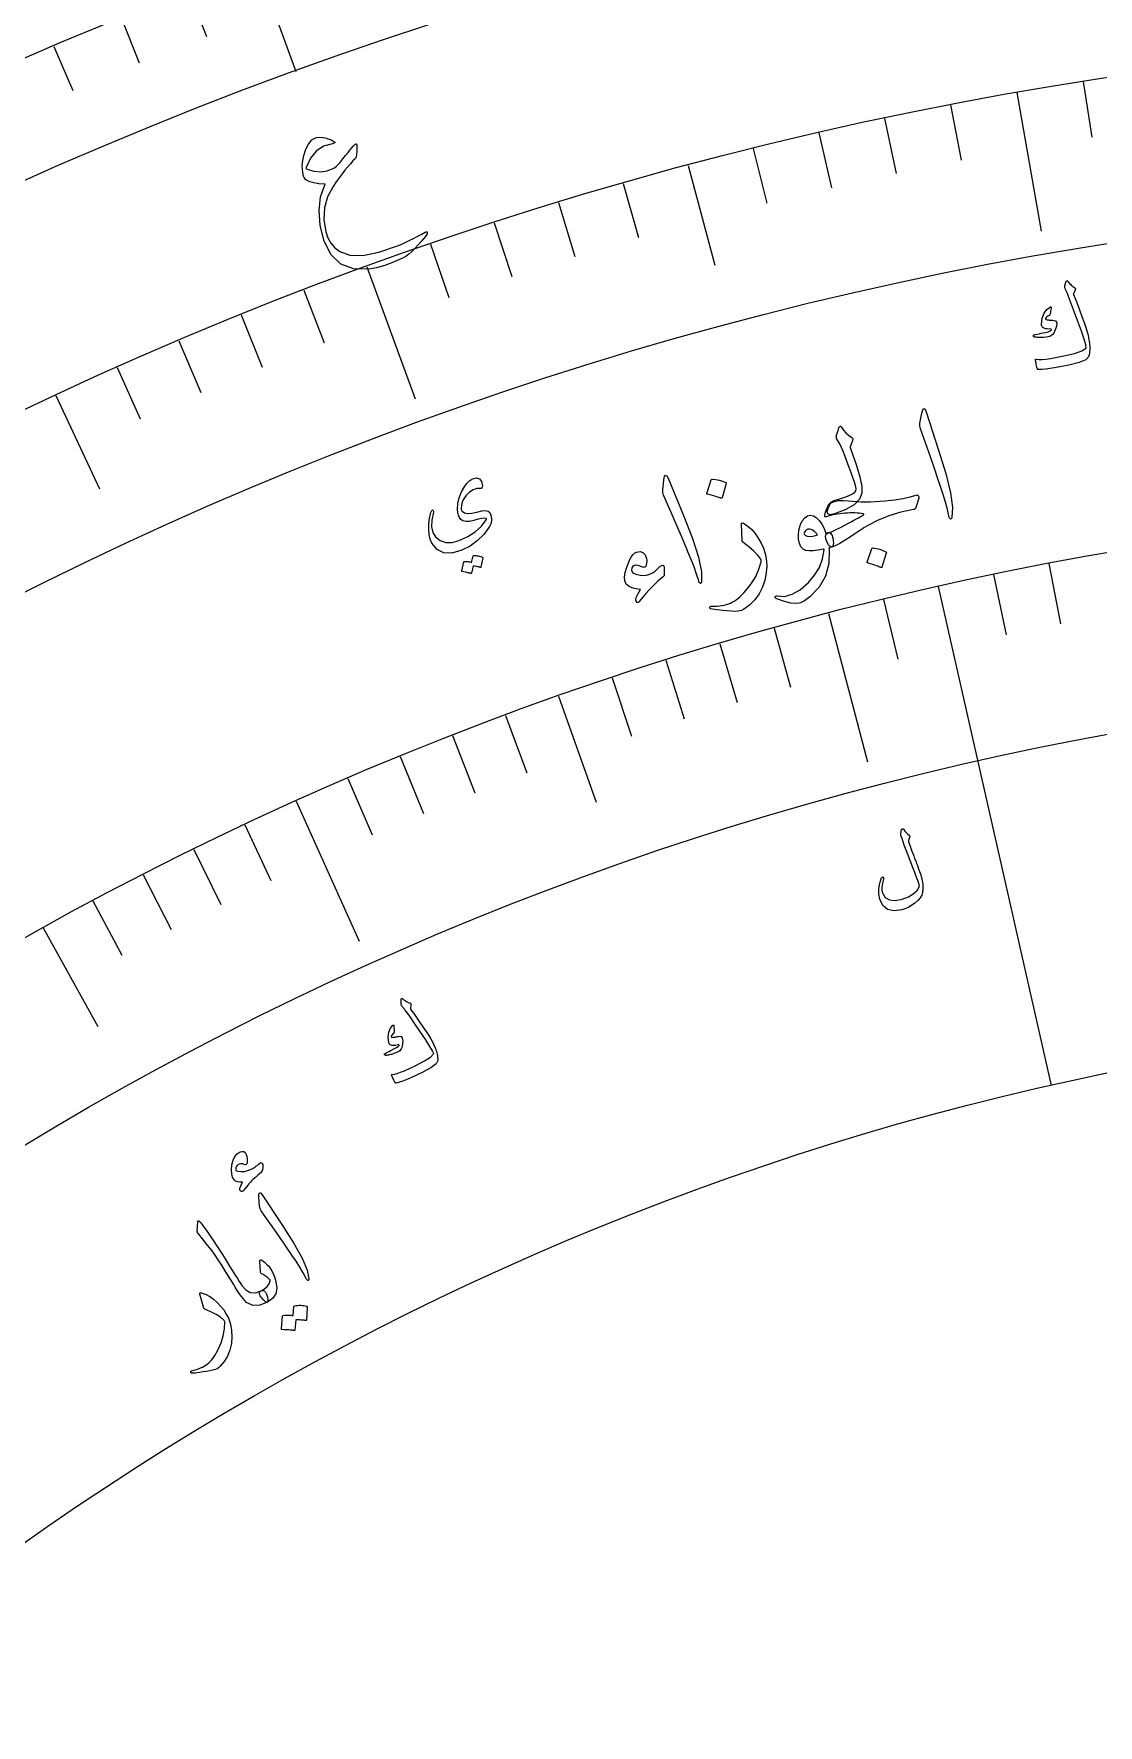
# Model space of a CAD drawing. Header units: millimetres. Extents: x -75 to 75, y -75 to 98.
# Drawn here: x -29.07 to -10.35, y 38.12 to 67.88 of the extents above; entities that cross this region are included whole.
import ezdxf

# ---------------------------------------------------------------- set-up
doc = ezdxf.new("R2010")
doc.units = ezdxf.units.MM
for name, color, linetype in [('ENGRAVE', 7, 'Continuous'), ('ENGRAVE_FINE', 8, 'Continuous'), ('TEXT', 5, 'Continuous')]:
    doc.layers.add(name, color=color, linetype=linetype)

msp = doc.modelspace()

# ---------------------------------------------------------------- linework, layer by layer
at = {"layer": 'ENGRAVE'}
for points in [[(-25.1385, 69.0674), (-24.4651, 67.2174)], [(-11.7864, 66.8438), (-11.3566, 64.4064)], [(-17.5673, 65.5622), (-17.0976, 63.8091)], [(-23.2146, 63.7816), (-22.3681, 61.4559)], [(-28.6852, 61.5156), (-27.9182, 59.8707)], [(-13.1657, 58.1533), (-11.1784, 49.3754)], [(-15.0952, 57.6825), (-14.4117, 55.0705)], [(-19.8437, 56.2261), (-19.1847, 54.3589)], [(-24.4587, 54.3775), (-23.3511, 51.9151)], [(-28.9087, 52.1481), (-27.9487, 50.4164)]]:
    msp.add_lwpolyline(points, dxfattribs=at)
for radius in [73.5, 73.5, 71.5312, 67.875, 67.875, 64.9875, 59.625, 59.625, 56.475, 50.625, 50.625]:
    msp.add_circle((0, 0), radius, dxfattribs=at)
at = {"layer": 'ENGRAVE_FINE'}
for points in [[(-26.34, 68.6182), (-26.0377, 67.8305)], [(-27.5336, 68.148), (-27.2175, 67.3657)], [(-28.7187, 67.6571), (-28.3891, 66.8804)], [(-10.618, 67.0393), (-10.4631, 66.0615)], [(-14.112, 66.3918), (-13.9062, 65.4234)], [(-12.9512, 66.6279), (-12.7623, 65.6561)], [(-15.2686, 66.1354), (-15.0459, 65.1707)], [(-16.4204, 65.8588), (-16.1809, 64.8982)], [(-18.7089, 65.2456), (-18.436, 64.294)], [(-19.8447, 64.9092), (-19.5553, 63.9624)], [(-20.9745, 64.553), (-20.6686, 63.6114)], [(-22.0979, 64.1771), (-21.7756, 63.241)], [(-24.3242, 63.3668), (-23.9694, 62.4425)], [(-25.4264, 62.9326), (-25.0556, 62.0147)], [(-26.5209, 62.4793), (-26.1341, 61.568)], [(-27.6072, 62.0069), (-27.2046, 61.1025)], [(-12.1955, 58.3645), (-11.9746, 57.3073)], [(-11.222, 58.5594), (-11.0188, 57.4987)], [(-14.1324, 57.926), (-13.8764, 56.8767)], [(-17.0086, 57.1476), (-16.7005, 56.1125)], [(-16.0541, 57.4231), (-15.7633, 56.3829)], [(-17.9585, 56.8562), (-17.6332, 55.8264)], [(-18.9036, 56.549), (-18.5612, 55.5247)], [(-20.7784, 55.8874), (-20.402, 54.8751)], [(-21.7075, 55.5331), (-21.3143, 54.5272)], [(-22.6307, 55.1633), (-22.2208, 54.1641)], [(-23.5479, 54.7781), (-23.1213, 53.7859)], [(-25.3629, 53.9617), (-24.9035, 52.9843)], [(-26.2602, 53.5308), (-25.7846, 52.5611)], [(-27.1505, 53.0848), (-26.6587, 52.1232)], [(-28.0334, 52.6239), (-27.5256, 51.6707)]]:
    msp.add_lwpolyline(points, dxfattribs=at)
at = {"layer": 'TEXT'}
for points in [[(-24.1811, 66.0127), (-24.1447, 66.0383), (-24.1006, 66.0537), (-24.0488, 66.0589), (-23.9892, 66.0539), (-23.9577, 66.0479), (-23.9282, 66.0411), (-23.9007, 66.0333), (-23.8753, 66.0246), (-23.8519, 66.0151), (-23.8308, 66.005), (-23.8117, 65.9943), (-23.7949, 65.983), (-23.7819, 65.9707), (-23.7816, 65.9604), (-23.794, 65.952), (-23.8191, 65.9455), (-23.9764, 65.9), (-24.1065, 65.815), (-24.2092, 65.6906), (-24.2844, 65.5271), (-24.2849, 65.518), (-24.2817, 65.51), (-24.2749, 65.5029), (-24.2645, 65.4969), (-24.1457, 65.4617), (-24.028, 65.4527), (-23.9114, 65.4698), (-23.7957, 65.513), (-23.7763, 65.5247), (-23.7529, 65.5444), (-23.7255, 65.5719), (-23.6941, 65.6074), (-23.6384, 65.6765), (-23.5892, 65.7374), (-23.5463, 65.7901), (-23.5099, 65.8348), (-23.4799, 65.8714), (-23.4564, 65.8999), (-23.4395, 65.9203), (-23.429, 65.9326), (-23.4123, 65.9452), (-23.4004, 65.9435), (-23.3931, 65.9276), (-23.3905, 65.8974), (-23.3925, 65.8151), (-23.3975, 65.7526), (-23.4055, 65.7098), (-23.4166, 65.6868), (-23.4604, 65.6431), (-23.5057, 65.5942), (-23.5526, 65.5402), (-23.6009, 65.4812), (-23.6508, 65.417), (-23.7021, 65.3477), (-23.7549, 65.2733), (-23.8091, 65.1938), (-23.9083, 65.009), (-23.963, 64.8146), (-23.9735, 64.6108), (-23.94, 64.3976), (-23.9018, 64.2889), (-23.8476, 64.1949), (-23.7776, 64.1154), (-23.6918, 64.0504), (-23.5143, 63.9862), (-23.2865, 63.9812), (-23.0082, 64.0346), (-22.6788, 64.1459), (-22.6292, 64.167), (-22.5762, 64.1907), (-22.5197, 64.217), (-22.4597, 64.2459), (-22.3964, 64.2775), (-22.33, 64.3119), (-22.2605, 64.3491), (-22.1879, 64.389), (-22.1751, 64.395), (-22.1649, 64.3976), (-22.1575, 64.3968), (-22.1527, 64.3926), (-22.1561, 64.3624), (-22.1922, 64.3059), (-22.2608, 64.223), (-22.3616, 64.1137), (-22.4241, 64.0511), (-22.4804, 64.0011), (-22.5306, 63.9635), (-22.5746, 63.9384), (-22.7447, 63.863), (-22.9026, 63.8044), (-23.0483, 63.7628), (-23.1819, 63.7381), (-23.4529, 63.7419), (-23.6735, 63.8252), (-23.8441, 63.9886), (-23.9641, 64.2325), (-24.0348, 64.5092), (-24.0564, 64.7685), (-24.0284, 65.0102), (-23.9507, 65.2342), (-24.0576, 65.2415), (-24.1477, 65.2555), (-24.2208, 65.2764), (-24.2771, 65.3043), (-24.2945, 65.3175), (-24.309, 65.3336), (-24.3206, 65.3526), (-24.3293, 65.3745), (-24.3426, 65.4371), (-24.35, 65.4984), (-24.3513, 65.5582), (-24.3467, 65.6167), (-24.3226, 65.7397), (-24.287, 65.8468), (-24.2398, 65.9378), (-24.1811, 66.0127)], [(-10.8859, 63.5218), (-10.872, 63.5039), (-10.8579, 63.4871), (-10.8434, 63.4715), (-10.8287, 63.4569), (-10.8135, 63.4435), (-10.7979, 63.4312), (-10.7817, 63.4201), (-10.765, 63.4101), (-10.7583, 63.404), (-10.755, 63.3962), (-10.7553, 63.3866), (-10.7591, 63.3752), (-10.7833, 63.3144), (-10.7855, 63.3079), (-10.787, 63.3024), (-10.7877, 63.2981), (-10.7876, 63.2948), (-10.7317, 63.151), (-10.6823, 63.021), (-10.6394, 62.9045), (-10.6029, 62.8018), (-10.5729, 62.7128), (-10.5496, 62.6377), (-10.5329, 62.5764), (-10.5228, 62.5291), (-10.5076, 62.439), (-10.5044, 62.4102), (-10.5026, 62.3811), (-10.5021, 62.3516), (-10.503, 62.3218), (-10.5053, 62.2915), (-10.5092, 62.261), (-10.5147, 62.23), (-10.5217, 62.1986), (-10.5694, 62.1458), (-10.6857, 62.0955), (-10.8703, 62.0475), (-11.1234, 62.0011), (-11.203, 61.9896), (-11.277, 61.9809), (-11.3454, 61.9751), (-11.4082, 61.9721), (-11.4142, 61.9734), (-11.4188, 61.9763), (-11.4221, 61.9805), (-11.424, 61.9862), (-11.4308, 62.0139), (-11.4368, 62.0392), (-11.442, 62.0621), (-11.4464, 62.0825), (-11.4501, 62.1006), (-11.453, 62.1168), (-11.4552, 62.1309), (-11.4567, 62.1431), (-11.4571, 62.15), (-11.4554, 62.1542), (-11.4516, 62.1557), (-11.4456, 62.1546), (-11.4005, 62.1495), (-11.3437, 62.1501), (-11.2751, 62.1563), (-11.1949, 62.1681), (-10.9566, 62.2106), (-10.772, 62.2546), (-10.6411, 62.3003), (-10.564, 62.3483), (-10.5736, 62.4042), (-10.6022, 62.5038), (-10.6499, 62.6473), (-10.7167, 62.8344), (-10.7855, 63.0215), (-10.8382, 63.1628), (-10.8749, 63.2584), (-10.8953, 63.3084), (-10.9014, 63.3221), (-10.9071, 63.3348), (-10.9124, 63.3466), (-10.9172, 63.3576), (-10.9217, 63.3676), (-10.9258, 63.3765), (-10.9294, 63.3842), (-10.9326, 63.3909), (-10.9385, 63.4056), (-10.9414, 63.4201), (-10.9415, 63.4344), (-10.9387, 63.4484), (-10.9152, 63.5243), (-10.9131, 63.5295), (-10.9105, 63.5331), (-10.9073, 63.5352), (-10.9037, 63.5357), (-10.8988, 63.5341), (-10.8942, 63.5312), (-10.8899, 63.5271), (-10.8859, 63.5218)], [(-11.1935, 63.0748), (-11.19, 63.0749), (-11.1867, 63.0741), (-11.1838, 63.0723), (-11.1811, 63.0694), (-11.1799, 63.0667), (-11.1791, 63.0636), (-11.1788, 63.0603), (-11.1788, 63.0566), (-11.2005, 62.9525), (-11.2035, 62.9417), (-11.2071, 62.9333), (-11.2114, 62.9271), (-11.2163, 62.9231), (-11.2383, 62.9125), (-11.2566, 62.9003), (-11.271, 62.8868), (-11.2815, 62.8717), (-11.2829, 62.8646), (-11.2781, 62.8581), (-11.2673, 62.8523), (-11.2504, 62.847), (-11.2394, 62.8453), (-11.2281, 62.8439), (-11.2165, 62.8428), (-11.2047, 62.842), (-11.1923, 62.8414), (-11.1795, 62.8412), (-11.1661, 62.8414), (-11.1522, 62.8418), (-11.1019, 62.8308), (-11.0798, 62.7936), (-11.086, 62.7305), (-11.1204, 62.6412), (-11.1362, 62.6137), (-11.1524, 62.5916), (-11.1691, 62.5747), (-11.1863, 62.5633), (-11.206, 62.5554), (-11.234, 62.5486), (-11.2702, 62.5429), (-11.3147, 62.5383), (-11.3376, 62.5364), (-11.3593, 62.5354), (-11.3801, 62.5353), (-11.3998, 62.5361), (-11.4185, 62.5374), (-11.436, 62.5389), (-11.4524, 62.5407), (-11.4676, 62.5426), (-11.4773, 62.5459), (-11.4847, 62.5504), (-11.4896, 62.556), (-11.4922, 62.5627), (-11.4924, 62.5702), (-11.4899, 62.5759), (-11.4847, 62.5801), (-11.4768, 62.5826), (-11.4515, 62.589), (-11.4226, 62.5958), (-11.3903, 62.603), (-11.3545, 62.6106), (-11.2876, 62.6247), (-11.2358, 62.6382), (-11.1991, 62.651), (-11.1775, 62.6632), (-11.1749, 62.666), (-11.1738, 62.6691), (-11.1742, 62.6727), (-11.1761, 62.6767), (-11.1782, 62.6791), (-11.1817, 62.681), (-11.1864, 62.6824), (-11.1925, 62.6833), (-11.2483, 62.6865), (-11.2718, 62.6889), (-11.2924, 62.6937), (-11.3101, 62.701), (-11.325, 62.7106), (-11.3382, 62.7226), (-11.3472, 62.7359), (-11.3518, 62.7505), (-11.3522, 62.7663), (-11.3372, 62.8759), (-11.3057, 62.9639), (-11.2578, 63.0302), (-11.1935, 63.0748)], [(-13.4537, 61.2073), (-13.4376, 61.2654), (-13.4195, 61.2885), (-13.3993, 61.2767), (-13.3773, 61.2299), (-13.1613, 60.5551), (-13.0306, 60.1404), (-12.9488, 59.8043), (-12.9152, 59.5468), (-12.9296, 59.368), (-12.9358, 59.3523), (-12.9424, 59.3431), (-12.9493, 59.3405), (-12.9566, 59.3445), (-12.9632, 59.3517), (-12.9691, 59.3616), (-12.974, 59.3743), (-12.9782, 59.3898), (-13.0048, 59.5117), (-13.0386, 59.6396), (-13.0797, 59.7738), (-13.1281, 59.914), (-13.14, 59.9508), (-13.1734, 60.05), (-13.2283, 60.2115), (-13.3048, 60.4353), (-13.4799, 60.9303), (-13.4873, 60.957), (-13.4914, 60.9823), (-13.4921, 61.0061), (-13.4895, 61.0284)], [(-14.616, 59.9094), (-14.6418, 59.9883), (-14.67, 60.0711), (-14.7004, 60.1577), (-14.7331, 60.2483), (-14.7684, 60.343), (-14.8065, 60.4422), (-14.8475, 60.546), (-14.8913, 60.6542), (-14.9537, 60.7604), (-14.9578, 60.7753), (-14.9595, 60.7901), (-14.9589, 60.8047), (-14.956, 60.8191), (-14.954, 60.8266), (-14.9509, 60.8367), (-14.9467, 60.8492), (-14.9414, 60.8642), (-14.9352, 60.8818), (-14.9283, 60.9022), (-14.9208, 60.9254), (-14.9126, 60.9513), (-14.9096, 60.9598), (-14.905, 60.9665), (-14.8988, 60.9713), (-14.891, 60.9744), (-14.884, 60.9746), (-14.8774, 60.9717), (-14.8712, 60.9658), (-14.8655, 60.9569), (-14.8323, 60.9066), (-14.7918, 60.86), (-14.7439, 60.817), (-14.6887, 60.7776), (-14.6744, 60.7662), (-14.6669, 60.7532), (-14.6662, 60.7386), (-14.6723, 60.7223), (-14.7125, 60.6267), (-14.7149, 60.6155), (-14.7147, 60.6017), (-14.712, 60.5851), (-14.7068, 60.5658), (-14.6088, 60.2997), (-14.5431, 60.0827), (-14.5096, 59.9149), (-14.5081, 59.7964), (-14.5501, 59.6897), (-14.6443, 59.5935), (-14.7904, 59.5075), (-14.9885, 59.4314), (-15.0652, 59.4164), (-15.1086, 59.4307), (-15.1186, 59.4742), (-15.095, 59.547), (-15.0902, 59.557), (-15.0855, 59.5668), (-15.081, 59.5764), (-15.0765, 59.5858), (-15.0723, 59.595), (-15.0681, 59.6039), (-15.0641, 59.6126), (-15.0601, 59.6211), (-15.0495, 59.6381), (-15.0351, 59.6519), (-15.017, 59.6626), (-14.995, 59.6702), (-14.8952, 59.6985), (-14.8081, 59.7272), (-14.7338, 59.7564), (-14.6722, 59.786), (-14.6389, 59.8088), (-14.6184, 59.8369), (-14.6108, 59.8705), (-14.616, 59.9094)], [(-17.9901, 60.0307), (-17.9784, 60.0898), (-17.9621, 60.1143), (-17.9411, 60.104), (-17.9156, 60.059), (-17.6498, 59.4022), (-17.4886, 58.9985), (-17.3818, 58.6694), (-17.3291, 58.4151), (-17.33, 58.2358), (-17.3351, 58.2196), (-17.341, 58.21), (-17.3477, 58.2069), (-17.3552, 58.2103), (-17.3624, 58.2169), (-17.369, 58.2264), (-17.3749, 58.2387), (-17.3801, 58.2539), (-17.4158, 58.3734), (-17.4591, 58.4985), (-17.5101, 58.6292), (-17.5688, 58.7654), (-17.5835, 58.8012), (-17.6242, 58.8976), (-17.691, 59.0546), (-17.784, 59.272), (-17.9955, 59.7525), (-18.0049, 59.7787), (-18.0109, 59.8035), (-18.0134, 59.8272), (-18.0125, 59.8497)], [(-21.2195, 59.8789), (-21.2832, 59.8776), (-21.3471, 59.8557), (-21.4111, 59.8132), (-21.475, 59.7501), (-21.5114, 59.6986), (-21.5373, 59.6435), (-21.5526, 59.5847), (-21.5574, 59.5223), (-21.5559, 59.5107), (-21.5521, 59.4995), (-21.5459, 59.4886), (-21.5374, 59.4781), (-21.4961, 59.4507), (-21.4393, 59.4392), (-21.3671, 59.4437), (-21.2794, 59.464), (-21.1931, 59.4848), (-21.127, 59.4901), (-21.0811, 59.4801), (-21.0554, 59.4548), (-21.0311, 59.3912), (-21.0234, 59.3297), (-21.0324, 59.2702), (-21.0579, 59.2127), (-21.1556, 59.0773), (-21.2697, 58.9622), (-21.4003, 58.8673), (-21.5476, 58.7923), (-21.72, 58.7422), (-21.8647, 58.7467), (-21.9818, 58.8059), (-22.0714, 58.9201), (-22.1004, 58.9902), (-22.1191, 59.0713), (-22.1275, 59.1631), (-22.1254, 59.2658), (-22.1223, 59.2953), (-22.1186, 59.324), (-22.1142, 59.352), (-22.1091, 59.3793), (-22.1033, 59.4059), (-22.0967, 59.4321), (-22.0892, 59.4578), (-22.081, 59.4831), (-22.0757, 59.4943), (-22.0695, 59.5003), (-22.0624, 59.5012), (-22.0543, 59.497), (-22.0482, 59.4903), (-22.0446, 59.4827), (-22.0433, 59.4742), (-22.0444, 59.4649), (-22.0733, 59.3225), (-22.0769, 59.2024), (-22.0555, 59.1045), (-22.0092, 59.0288), (-21.9262, 58.9618), (-21.829, 58.9289), (-21.7173, 58.9299), (-21.5912, 58.9648), (-21.4387, 59.0347), (-21.3088, 59.1184), (-21.2015, 59.2162), (-21.1167, 59.3282), (-21.1122, 59.3367), (-21.1119, 59.3438), (-21.1157, 59.3493), (-21.1237, 59.3534), (-21.1512, 59.3565), (-21.1954, 59.3516), (-21.2561, 59.3388), (-21.3335, 59.3179), (-21.4133, 59.2998), (-21.478, 59.2965), (-21.5277, 59.3079), (-21.5623, 59.3343), (-21.5872, 59.3709), (-21.6055, 59.4122), (-21.617, 59.4582), (-21.6218, 59.5089), (-21.6157, 59.614), (-21.5918, 59.7174), (-21.5498, 59.8191), (-21.4899, 59.9189), (-21.4732, 59.9435), (-21.4564, 59.9656), (-21.4394, 59.9852), (-21.4223, 60.0025), (-21.4053, 60.0173), (-21.3883, 60.0299), (-21.3716, 60.0402), (-21.3551, 60.0482), (-21.2855, 60.0658), (-21.2338, 60.0512), (-21.2001, 60.0042), (-21.1842, 59.9249), (-21.1852, 59.9017), (-21.1914, 59.8863), (-21.2028, 59.8787), (-21.2195, 59.8789)], [(-17.1582, 60.0343), (-17.1557, 60.0388), (-17.1513, 60.0422), (-17.1452, 60.0447), (-17.1372, 60.0463), (-17.0762, 60.0401), (-17.017, 60.0281), (-16.9596, 60.0103), (-16.904, 59.9867), (-16.8981, 59.9824), (-16.8946, 59.9774), (-16.8935, 59.9717), (-16.895, 59.9653), (-16.9675, 59.7174), (-16.971, 59.711), (-16.977, 59.708), (-16.9854, 59.7084), (-16.9964, 59.7122), (-17.0058, 59.7155), (-17.0207, 59.7203), (-17.0408, 59.7265), (-17.0664, 59.7342), (-17.0976, 59.7432), (-17.1349, 59.7535), (-17.1783, 59.765), (-17.2278, 59.7777), (-17.2346, 59.7802), (-17.2386, 59.7836), (-17.2398, 59.7877), (-17.2382, 59.7927)], [(-14.7491, 59.6633), (-14.6756, 59.6543), (-14.5997, 59.6481), (-14.5217, 59.6446), (-14.4413, 59.6437), (-14.359, 59.6453), (-14.2751, 59.6489), (-14.1894, 59.6548), (-14.1021, 59.6627), (-13.9344, 59.6816), (-13.7873, 59.7045), (-13.6608, 59.7315), (-13.5548, 59.7629), (-13.5432, 59.7655), (-13.5331, 59.7648), (-13.5245, 59.7609), (-13.5173, 59.7536), (-13.512, 59.7443), (-13.5092, 59.7341), (-13.5087, 59.7229), (-13.5106, 59.7109), (-13.5608, 59.543), (-13.5663, 59.5292), (-13.5752, 59.519), (-13.5875, 59.5125), (-13.6033, 59.5097), (-13.8272, 59.4621), (-14.0375, 59.3984), (-14.2338, 59.3187), (-14.4161, 59.2232), (-14.4262, 59.2177), (-14.4432, 59.2073), (-14.4671, 59.1922), (-14.498, 59.1721), (-14.5357, 59.1472), (-14.5803, 59.1174), (-14.6318, 59.0827), (-14.6901, 59.0431), (-14.8033, 58.9681), (-14.8991, 58.9106), (-14.9775, 58.8706), (-15.0386, 58.8483), (-15.056, 58.8502), (-15.0751, 58.8643), (-15.0958, 58.8905), (-15.1182, 58.929), (-15.1422, 58.9945), (-15.1472, 59.0449), (-15.1331, 59.0801), (-15.1, 59.1001), (-15.0467, 59.1196), (-14.9723, 59.1534), (-14.8766, 59.2012), (-14.7596, 59.2632), (-14.7006, 59.2946), (-14.6489, 59.3221), (-14.6045, 59.3458), (-14.5675, 59.3655), (-14.5381, 59.3814), (-14.5163, 59.3933), (-14.5022, 59.4012), (-14.4959, 59.4053), (-14.4936, 59.4072), (-14.4916, 59.4089), (-14.49, 59.4103), (-14.4886, 59.4115), (-14.4873, 59.4125), (-14.486, 59.4132), (-14.4847, 59.4138), (-14.4833, 59.4143), (-14.4758, 59.4205), (-14.4735, 59.4255), (-14.4765, 59.4293), (-14.4846, 59.4317), (-14.5198, 59.4388), (-14.5565, 59.4442), (-14.5946, 59.4479), (-14.6342, 59.4499), (-14.6752, 59.4505), (-14.7178, 59.4497), (-14.7619, 59.4475), (-14.8076, 59.4441), (-14.8522, 59.4398), (-14.8961, 59.4346), (-14.9392, 59.4284), (-14.9815, 59.4213), (-15.0225, 59.4131), (-15.0621, 59.4039), (-15.1, 59.3935), (-15.1364, 59.382), (-15.1463, 59.3808), (-15.1536, 59.3828), (-15.1585, 59.388), (-15.1609, 59.3965), (-15.16, 59.4129), (-15.158, 59.4292), (-15.1549, 59.4454), (-15.1507, 59.4615), (-15.1455, 59.4779), (-15.1398, 59.4948), (-15.1334, 59.5122), (-15.1264, 59.5301), (-15.11, 59.5649), (-15.0918, 59.5931), (-15.0719, 59.6146), (-15.0504, 59.6296), (-14.9921, 59.6528), (-14.9225, 59.6661), (-14.8415, 59.6696), (-14.7491, 59.6633)], [(-16.6284, 59.2538), (-16.6282, 59.2592), (-16.6274, 59.2637), (-16.626, 59.2673), (-16.6239, 59.27), (-16.6163, 59.2728), (-16.6057, 59.2721), (-16.5923, 59.2676), (-16.5759, 59.2595), (-16.5083, 59.2135), (-16.4452, 59.1562), (-16.3865, 59.0875), (-16.3322, 59.0075), (-16.2827, 58.9189), (-16.2427, 58.8292), (-16.212, 58.7383), (-16.1907, 58.6464), (-16.1821, 58.52), (-16.1905, 58.394), (-16.2158, 58.2686), (-16.2579, 58.1436), (-16.3165, 58.0246), (-16.3921, 57.9197), (-16.4846, 57.8289), (-16.594, 57.7521), (-16.6246, 57.7357), (-16.6566, 57.7244), (-16.6901, 57.7183), (-16.725, 57.7173), (-16.8078, 57.7222), (-16.8828, 57.7272), (-16.9499, 57.7324), (-17.0092, 57.7378), (-17.0605, 57.7433), (-17.1037, 57.7492), (-17.1387, 57.7555), (-17.1654, 57.7621), (-17.1714, 57.7648), (-17.176, 57.7679), (-17.1793, 57.7715), (-17.1812, 57.7754), (-17.1823, 57.7809), (-17.1823, 57.7864), (-17.1811, 57.7918), (-17.1788, 57.7972), (-17.1752, 57.8018), (-17.1701, 57.805), (-17.1634, 57.8068), (-17.1552, 57.8072), (-17.1049, 57.8083), (-17.0574, 57.811), (-17.0125, 57.8153), (-16.9703, 57.8212), (-16.9305, 57.8288), (-16.8927, 57.8383), (-16.857, 57.8496), (-16.8232, 57.8627), (-16.7902, 57.8784), (-16.7569, 57.8973), (-16.7233, 57.9195), (-16.6892, 57.9449), (-16.6549, 57.9738), (-16.6202, 58.0063), (-16.5853, 58.0424), (-16.5501, 58.0821), (-16.4541, 58.2048), (-16.3773, 58.33), (-16.3197, 58.4578), (-16.2814, 58.5884), (-16.2794, 58.5987), (-16.2799, 58.6097), (-16.2829, 58.6216), (-16.2882, 58.6343), (-16.3388, 58.7041), (-16.4085, 58.7779), (-16.4973, 58.8556), (-16.6053, 58.9372), (-16.6106, 58.9429), (-16.6143, 58.9482), (-16.6165, 58.9532), (-16.6171, 58.9579)], [(-15.086, 58.8035), (-15.0916, 58.5574), (-15.1499, 58.3373), (-15.2605, 58.1431), (-15.4233, 57.9744), (-15.4472, 57.9553), (-15.4711, 57.9375), (-15.4949, 57.921), (-15.5187, 57.9058), (-15.5424, 57.8921), (-15.5658, 57.8801), (-15.5889, 57.8699), (-15.6118, 57.8614), (-15.6725, 57.8541), (-15.7584, 57.8641), (-15.8696, 57.8914), (-16.0062, 57.9357), (-16.0217, 57.9432), (-16.0319, 57.9517), (-16.037, 57.9614), (-16.0368, 57.9721), (-16.0324, 57.9815), (-16.0249, 57.9873), (-16.0141, 57.9895), (-16.0002, 57.9881), (-15.8689, 57.9815), (-15.7339, 58.0185), (-15.5948, 58.099), (-15.4514, 58.2232), (-15.3411, 58.3519), (-15.2579, 58.4906), (-15.2019, 58.6396), (-15.1732, 58.7989), (-15.175, 58.8038), (-15.1776, 58.8074), (-15.181, 58.8097), (-15.1851, 58.8107), (-15.2817, 58.7916), (-15.3656, 58.7817), (-15.4367, 58.7809), (-15.4953, 58.7893), (-15.5451, 58.813), (-15.5833, 58.8539), (-15.6098, 58.912), (-15.6246, 58.9874), (-15.6256, 58.9976), (-15.6264, 59.0082), (-15.6268, 59.0189), (-15.6269, 59.03), (-15.6268, 59.0414), (-15.6265, 59.0535), (-15.626, 59.0662), (-15.6252, 59.0796), (-15.6136, 59.1677), (-15.5913, 59.2441), (-15.5584, 59.3087), (-15.5149, 59.3616), (-15.4655, 59.3972), (-15.415, 59.4099), (-15.3635, 59.3999), (-15.3109, 59.367), (-15.2592, 59.3156), (-15.2138, 59.2522), (-15.1746, 59.1768), (-15.1416, 59.0894), (-15.1362, 59.0909), (-15.131, 59.0925), (-15.126, 59.0943), (-15.1212, 59.0962), (-15.1164, 59.098), (-15.1114, 59.0998), (-15.1061, 59.1014), (-15.1007, 59.1029), (-15.0809, 59.1037), (-15.0633, 59.0953), (-15.0478, 59.0779), (-15.0344, 59.0515), (-15.0239, 59.0213), (-15.0165, 58.9899), (-15.0121, 58.9574), (-15.0107, 58.9238), (-15.0124, 58.8935), (-15.0171, 58.8709), (-15.0249, 58.8561), (-15.0358, 58.849), (-15.0884, 58.8356), (-15.0874, 58.8305), (-15.0867, 58.8234), (-15.0863, 58.8144), (-15.086, 58.8035)], [(-15.2994, 59.0815), (-15.3418, 59.125), (-15.3832, 59.1527), (-15.4234, 59.1647), (-15.4625, 59.161), (-15.4834, 59.1493), (-15.5009, 59.1346), (-15.515, 59.1171), (-15.5258, 59.0968), (-15.5284, 59.0868), (-15.5266, 59.0773), (-15.5205, 59.0681), (-15.51, 59.0593), (-15.4748, 59.0416), (-15.4289, 59.0352), (-15.3722, 59.0401), (-15.3048, 59.0563), (-15.2982, 59.0595), (-15.2951, 59.0648), (-15.2955, 59.0721), (-15.2994, 59.0815)], [(-21.3445, 58.6919), (-21.3432, 58.6949), (-21.3406, 58.6973), (-21.3369, 58.6992), (-21.332, 58.7004), (-21.3126, 58.7002), (-21.2936, 58.699), (-21.2749, 58.697), (-21.2564, 58.6942), (-21.2382, 58.6904), (-21.2199, 58.6856), (-21.2017, 58.6798), (-21.1834, 58.673), (-21.1794, 58.6704), (-21.1768, 58.667), (-21.1757, 58.6628), (-21.176, 58.6579), (-21.2105, 58.4948), (-21.2121, 58.4922), (-21.2155, 58.491), (-21.2205, 58.4912), (-21.2273, 58.4927), (-21.2322, 58.4946), (-21.24, 58.4968), (-21.2505, 58.4993), (-21.2638, 58.5022), (-21.2801, 58.5055), (-21.2995, 58.5093), (-21.322, 58.5136), (-21.3477, 58.5183), (-21.3753, 58.3912), (-21.3771, 58.3869), (-21.3807, 58.3847), (-21.386, 58.3846), (-21.3931, 58.3866), (-21.3992, 58.3884), (-21.4087, 58.3908), (-21.4217, 58.394), (-21.4381, 58.3979), (-21.4582, 58.4024), (-21.4821, 58.4075), (-21.5099, 58.4132), (-21.5416, 58.4194), (-21.5453, 58.421), (-21.5474, 58.4232), (-21.548, 58.4259), (-21.5472, 58.4292), (-21.5098, 58.5879), (-21.5085, 58.5909), (-21.5059, 58.5933), (-21.5022, 58.5951), (-21.4973, 58.5964), (-21.4811, 58.597), (-21.4651, 58.5966), (-21.4492, 58.5953), (-21.4335, 58.593), (-21.418, 58.59), (-21.4027, 58.5862), (-21.3876, 58.5817), (-21.3728, 58.5765)], [(-17.9847, 58.3925), (-17.9862, 58.3713), (-17.9899, 58.3533), (-17.9956, 58.3383), (-18.0034, 58.3265), (-18.0495, 58.2904), (-18.0976, 58.2491), (-18.1475, 58.2026), (-18.1994, 58.151), (-18.253, 58.094), (-18.3084, 58.0315), (-18.3655, 57.9634), (-18.4242, 57.8898), (-18.4352, 57.8796), (-18.4461, 57.8738), (-18.4569, 57.8726), (-18.4677, 57.876), (-18.4709, 57.8778), (-18.4734, 57.8795), (-18.475, 57.881), (-18.4758, 57.8825), (-18.4865, 57.9119), (-18.4784, 57.9587), (-18.4514, 58.0228), (-18.4053, 58.1043), (-18.5162, 58.118), (-18.5988, 58.1477), (-18.6533, 58.1935), (-18.6794, 58.2556), (-18.6837, 58.3198), (-18.6725, 58.3992), (-18.6456, 58.4937), (-18.6028, 58.6034), (-18.5714, 58.6649), (-18.5394, 58.7118), (-18.5069, 58.7442), (-18.474, 58.7619), (-18.4102, 58.7713), (-18.3598, 58.7554), (-18.3227, 58.7142), (-18.2989, 58.6478), (-18.2944, 58.6217), (-18.2934, 58.5937), (-18.2959, 58.5639), (-18.3021, 58.5322), (-18.3113, 58.5068), (-18.3251, 58.4925), (-18.3435, 58.4892), (-18.3665, 58.4969), (-18.4388, 58.5256), (-18.4949, 58.5327), (-18.5347, 58.518), (-18.5581, 58.4817), (-18.5603, 58.4349), (-18.5361, 58.398), (-18.4857, 58.371), (-18.4089, 58.3537), (-18.3533, 58.3505), (-18.2971, 58.3572), (-18.2402, 58.3739), (-18.1826, 58.4005), (-18.1646, 58.412), (-18.1462, 58.4262), (-18.1276, 58.4431), (-18.1086, 58.4627), (-18.0985, 58.4731), (-18.0885, 58.4829), (-18.0787, 58.492), (-18.0691, 58.5005), (-18.0598, 58.5082), (-18.051, 58.5148), (-18.0425, 58.5203), (-18.0345, 58.5248), (-18.0127, 58.5305), (-17.9972, 58.5235), (-17.9879, 58.5036), (-17.9848, 58.4708)], [(-14.3333, 58.8226), (-14.3307, 58.827), (-14.3263, 58.8302), (-14.3203, 58.8324), (-14.3125, 58.8336), (-14.2534, 58.8246), (-14.1963, 58.8099), (-14.1412, 58.7895), (-14.088, 58.7634), (-14.0823, 58.7589), (-14.0791, 58.7537), (-14.0783, 58.748), (-14.0798, 58.7417), (-14.1581, 58.4978), (-14.1616, 58.4916), (-14.1675, 58.4888), (-14.1757, 58.4896), (-14.1862, 58.4939), (-14.1953, 58.4976), (-14.2095, 58.5031), (-14.2289, 58.5102), (-14.2535, 58.5191), (-14.2835, 58.5295), (-14.3194, 58.5415), (-14.3612, 58.555), (-14.4088, 58.57), (-14.4153, 58.5728), (-14.4191, 58.5763), (-14.4201, 58.5805), (-14.4184, 58.5854)], [(-13.8119, 53.8778), (-13.8103, 53.8835), (-13.8075, 53.8881), (-13.8034, 53.8914), (-13.7982, 53.8935), (-13.7925, 53.894), (-13.7872, 53.8924), (-13.7823, 53.8888), (-13.7777, 53.883), (-13.7526, 53.8494), (-13.7277, 53.8211), (-13.7031, 53.7982), (-13.6788, 53.7807), (-13.6713, 53.7741), (-13.6673, 53.7652), (-13.6671, 53.7542), (-13.6705, 53.7409), (-13.6731, 53.7342), (-13.6755, 53.7278), (-13.6779, 53.7216), (-13.68, 53.7157), (-13.682, 53.7102), (-13.6839, 53.7051), (-13.6858, 53.7005), (-13.6875, 53.6963), (-13.6902, 53.6889), (-13.6914, 53.6805), (-13.691, 53.6712), (-13.6891, 53.661), (-13.6799, 53.6331), (-13.6694, 53.6029), (-13.6576, 53.5702), (-13.6446, 53.5351), (-13.6304, 53.4976), (-13.6152, 53.4576), (-13.5988, 53.4152), (-13.5815, 53.3703), (-13.5635, 53.3257), (-13.5469, 53.2837), (-13.5318, 53.2442), (-13.5181, 53.2073), (-13.5057, 53.173), (-13.4944, 53.141), (-13.4844, 53.1115), (-13.4755, 53.0845), (-13.4526, 53.0035), (-13.4397, 52.9245), (-13.4366, 52.8476), (-13.4434, 52.7729), (-13.4567, 52.7265), (-13.4836, 52.68), (-13.5241, 52.6332), (-13.5781, 52.5862), (-13.6386, 52.5431), (-13.6969, 52.5086), (-13.7531, 52.4826), (-13.8072, 52.4652), (-13.9495, 52.4479), (-14.0618, 52.4738), (-14.144, 52.5431), (-14.1963, 52.656), (-14.2129, 52.7461), (-14.2131, 52.8387), (-14.1966, 52.9338), (-14.1636, 53.0312), (-14.1607, 53.0372), (-14.1571, 53.0413), (-14.1527, 53.0437), (-14.1477, 53.0443), (-14.1421, 53.0437), (-14.1375, 53.0422), (-14.134, 53.0397), (-14.1315, 53.0363), (-14.129, 53.031), (-14.1278, 53.0255), (-14.1278, 53.0199), (-14.1291, 53.0142), (-14.1473, 52.931), (-14.1565, 52.8618), (-14.1569, 52.8065), (-14.1486, 52.7653), (-14.0979, 52.6852), (-14.0228, 52.6398), (-13.9232, 52.6291), (-13.7991, 52.653), (-13.6922, 52.6937), (-13.6058, 52.7457), (-13.5398, 52.8091), (-13.4943, 52.8839), (-13.5029, 52.9123), (-13.5137, 52.9452), (-13.5266, 52.9827), (-13.5417, 53.0248), (-13.559, 53.0716), (-13.5788, 53.123), (-13.601, 53.1792), (-13.6256, 53.2402), (-13.6504, 53.3032), (-13.6744, 53.3654), (-13.6978, 53.4266), (-13.7206, 53.4869), (-13.7425, 53.5462), (-13.7636, 53.6047), (-13.7839, 53.6624), (-13.8032, 53.7192), (-13.8242, 53.7732), (-13.8255, 53.7797), (-13.8261, 53.7858), (-13.826, 53.7918), (-13.8251, 53.7975)], [(-22.5847, 50.8987), (-22.5685, 50.886), (-22.5522, 50.8744), (-22.536, 50.8639), (-22.5198, 50.8543), (-22.5034, 50.8459), (-22.4869, 50.8385), (-22.4702, 50.8323), (-22.4532, 50.8273), (-22.4459, 50.8235), (-22.4413, 50.8173), (-22.4394, 50.8087), (-22.4402, 50.7978), (-22.448, 50.7389), (-22.4485, 50.7326), (-22.4486, 50.7275), (-22.4482, 50.7235), (-22.4474, 50.7206), (-22.3661, 50.6064), (-22.2935, 50.5028), (-22.2297, 50.4097), (-22.1746, 50.3273), (-22.1284, 50.2556), (-22.0911, 50.1946), (-22.0627, 50.1443), (-22.0432, 50.1048), (-22.0098, 50.0289), (-22.0006, 50.0042), (-21.9925, 49.9789), (-21.9855, 49.953), (-21.9796, 49.9265), (-21.9749, 49.8994), (-21.9715, 49.8716), (-21.9694, 49.843), (-21.9686, 49.8138), (-21.9989, 49.7566), (-22.0901, 49.6864), (-22.2421, 49.6029), (-22.4547, 49.5055), (-22.5222, 49.4776), (-22.5855, 49.4534), (-22.6444, 49.433), (-22.6991, 49.4163), (-22.7047, 49.4162), (-22.7094, 49.4176), (-22.7132, 49.4206), (-22.7161, 49.4252), (-22.7283, 49.4482), (-22.7393, 49.4691), (-22.749, 49.4881), (-22.7574, 49.505), (-22.7647, 49.5202), (-22.7709, 49.5338), (-22.776, 49.5458), (-22.78, 49.5562), (-22.782, 49.5622), (-22.7814, 49.5663), (-22.7784, 49.5685), (-22.7728, 49.5688), (-22.7319, 49.5744), (-22.682, 49.5876), (-22.623, 49.6084), (-22.555, 49.6367), (-22.3545, 49.7274), (-22.2016, 49.8073), (-22.0965, 49.8769), (-22.0393, 49.9363), (-22.0602, 49.9834), (-22.1076, 50.0649), (-22.1816, 50.1806), (-22.2823, 50.3307), (-22.3846, 50.4802), (-22.4626, 50.593), (-22.5163, 50.6691), (-22.5455, 50.7086), (-22.5539, 50.7192), (-22.5617, 50.7292), (-22.569, 50.7384), (-22.5757, 50.747), (-22.5819, 50.7548), (-22.5875, 50.7617), (-22.5924, 50.7678), (-22.5967, 50.7729), (-22.6052, 50.7846), (-22.611, 50.7967), (-22.6143, 50.8092), (-22.6149, 50.8223), (-22.6111, 50.8944), (-22.6104, 50.8995), (-22.6089, 50.9033), (-22.6066, 50.9058), (-22.6035, 50.907), (-22.5989, 50.9067), (-22.5942, 50.9052), (-22.5895, 50.9025), (-22.5847, 50.8987)], [(-22.7563, 50.436), (-22.7532, 50.437), (-22.7501, 50.4369), (-22.7471, 50.436), (-22.7441, 50.4341), (-22.7425, 50.4319), (-22.7411, 50.4294), (-22.74, 50.4265), (-22.7393, 50.4233), (-22.7351, 50.3267), (-22.7353, 50.3166), (-22.7367, 50.3083), (-22.739, 50.3019), (-22.7425, 50.2973), (-22.7596, 50.283), (-22.7729, 50.2682), (-22.7826, 50.253), (-22.7885, 50.2374), (-22.7881, 50.2309), (-22.7825, 50.2262), (-22.7716, 50.2235), (-22.7556, 50.2226), (-22.7455, 50.2236), (-22.7352, 50.2248), (-22.7248, 50.2264), (-22.7141, 50.2284), (-22.7031, 50.2307), (-22.6918, 50.2333), (-22.68, 50.2365), (-22.6678, 50.24), (-22.621, 50.2415), (-22.5933, 50.2137), (-22.5847, 50.1566), (-22.595, 50.0703), (-22.6028, 50.0425), (-22.6121, 50.0194), (-22.6231, 50.0008), (-22.6357, 49.9869), (-22.6513, 49.9755), (-22.6744, 49.9633), (-22.7051, 49.9502), (-22.7433, 49.9361), (-22.763, 49.9294), (-22.782, 49.9236), (-22.8002, 49.9189), (-22.8178, 49.9152), (-22.8346, 49.9122), (-22.8503, 49.9096), (-22.8651, 49.9075), (-22.879, 49.9058), (-22.8883, 49.9065), (-22.8958, 49.9088), (-22.9014, 49.9126), (-22.9052, 49.918), (-22.907, 49.9245), (-22.9061, 49.9302), (-22.9024, 49.935), (-22.8961, 49.939), (-22.8752, 49.9503), (-22.8513, 49.9627), (-22.8244, 49.9763), (-22.7945, 49.991), (-22.7387, 50.0184), (-22.696, 50.0418), (-22.6666, 50.0613), (-22.6503, 50.0769), (-22.6486, 50.0799), (-22.6483, 50.0829), (-22.6495, 50.086), (-22.6521, 50.0891), (-22.6544, 50.0907), (-22.6579, 50.0916), (-22.6624, 50.0918), (-22.668, 50.0912), (-22.7179, 50.0816), (-22.7391, 50.0785), (-22.7584, 50.0781), (-22.7756, 50.0805), (-22.7908, 50.0857), (-22.8052, 50.0933), (-22.8161, 50.1031), (-22.8234, 50.1148), (-22.8272, 50.1287), (-22.8385, 50.2287), (-22.8304, 50.3132), (-22.803, 50.3824), (-22.7563, 50.436)], [(-25.0738, 47.843), (-25.1011, 47.8217), (-25.1264, 47.8018), (-25.1496, 47.7832), (-25.1709, 47.7661), (-25.1898, 47.7504), (-25.2063, 47.736), (-25.2204, 47.7228), (-25.2319, 47.7109), (-25.2434, 47.6983), (-25.257, 47.6829), (-25.2729, 47.6647), (-25.291, 47.6437), (-25.3112, 47.6198), (-25.3334, 47.5927), (-25.3577, 47.5626), (-25.384, 47.5294), (-25.3956, 47.5175), (-25.4075, 47.5111), (-25.4199, 47.5103), (-25.4326, 47.515), (-25.4491, 47.5344), (-25.4494, 47.5672), (-25.4335, 47.6133), (-25.4013, 47.6728), (-25.4506, 47.6735), (-25.4916, 47.6808), (-25.5243, 47.6946), (-25.5486, 47.7151), (-25.5769, 47.7631), (-25.593, 47.8231), (-25.5968, 47.8951), (-25.5883, 47.979), (-25.5682, 48.0608), (-25.5374, 48.1262), (-25.496, 48.1753), (-25.444, 48.208), (-25.4099, 48.2166), (-25.3813, 48.2123), (-25.3583, 48.195), (-25.3407, 48.1648), (-25.3283, 48.1286), (-25.321, 48.0934), (-25.3185, 48.0591), (-25.3211, 48.0258), (-25.3275, 48), (-25.338, 47.9846), (-25.3525, 47.9796), (-25.371, 47.9851), (-25.3944, 47.9956), (-25.4175, 48), (-25.4405, 47.9984), (-25.4633, 47.9908), (-25.4853, 47.9792), (-25.5022, 47.9644), (-25.5141, 47.9466), (-25.5211, 47.9256), (-25.5227, 47.9039), (-25.5177, 47.8871), (-25.506, 47.8753), (-25.4877, 47.8685), (-25.4285, 47.8607), (-25.3643, 47.8658), (-25.2952, 47.8838), (-25.221, 47.9149), (-25.215, 47.9183), (-25.2084, 47.9226), (-25.2014, 47.9276), (-25.1938, 47.9335), (-25.1856, 47.94), (-25.1768, 47.9471), (-25.1674, 47.9546), (-25.1573, 47.9627), (-25.1462, 47.9713), (-25.1362, 47.9791), (-25.1273, 47.9862), (-25.1195, 47.9925), (-25.1126, 47.998), (-25.1063, 48.0027), (-25.1007, 48.0064), (-25.0957, 48.0093), (-25.0856, 48.0133), (-25.0762, 48.0145), (-25.0675, 48.0127), (-25.0596, 48.0081), (-25.0534, 48.0029), (-25.0487, 47.9973), (-25.0457, 47.9911), (-25.0443, 47.9845), (-25.0455, 47.932), (-25.0508, 47.8909), (-25.0602, 47.8612), (-25.0738, 47.843)], [(-25.1156, 47.4132), (-25.1156, 47.4664), (-25.1057, 47.4903), (-25.0858, 47.485), (-25.056, 47.4505), (-24.7131, 46.9277), (-24.5042, 46.606), (-24.3553, 46.3395), (-24.266, 46.1285), (-24.236, 45.9731), (-24.2376, 45.9583), (-24.241, 45.9489), (-24.2463, 45.9451), (-24.2534, 45.9467), (-24.2607, 45.9513), (-24.268, 45.9584), (-24.2753, 45.968), (-24.2824, 45.9802), (-24.3338, 46.0775), (-24.3928, 46.1783), (-24.4594, 46.2827), (-24.5336, 46.3905), (-24.5524, 46.419), (-24.6042, 46.4954), (-24.689, 46.6197), (-24.8069, 46.792), (-25.0726, 47.1715), (-25.0852, 47.1925), (-25.0946, 47.213), (-25.1009, 47.233), (-25.1039, 47.2526)], [(-26.1894, 46.9741), (-26.1887, 46.9832), (-26.1871, 46.99), (-26.1844, 46.9943), (-26.1809, 46.9963), (-26.1739, 46.9964), (-26.1642, 46.9904), (-26.1518, 46.9782), (-26.1367, 46.9598), (-26.0257, 46.8045), (-25.9252, 46.6596), (-25.8351, 46.5253), (-25.7554, 46.4016), (-25.689, 46.2948), (-25.6295, 46.1991), (-25.5766, 46.1146), (-25.5305, 46.0412), (-25.4914, 45.9789), (-25.4592, 45.9276), (-25.434, 45.8872), (-25.4158, 45.8579), (-25.3461, 45.7786), (-25.2659, 45.7362), (-25.1751, 45.7308), (-25.0737, 45.7622), (-25.0447, 45.7694), (-25.0199, 45.7627), (-24.9995, 45.742), (-24.9833, 45.7075), (-24.9648, 45.6491), (-24.9555, 45.6054), (-24.9551, 45.5763), (-24.9638, 45.5617), (-25.1009, 45.5085), (-25.223, 45.5074), (-25.3304, 45.5585), (-25.4231, 45.6621), (-25.4589, 45.7164), (-25.4943, 45.7711), (-25.5294, 45.8261), (-25.5642, 45.8815), (-25.5988, 45.9372), (-25.6334, 45.9931), (-25.6678, 46.0493), (-25.7023, 46.1056), (-25.7677, 46.2132), (-25.8288, 46.3088), (-25.8854, 46.3926), (-25.9377, 46.4644), (-25.99, 46.5322), (-26.0467, 46.6039), (-26.1079, 46.6795), (-26.1735, 46.759), (-26.1845, 46.7737), (-26.1923, 46.7885), (-26.1966, 46.8033), (-26.1977, 46.8182)], [(-25.0875, 46.1049), (-25.1, 46.2774), (-25.099, 46.2976), (-25.0921, 46.3083), (-25.0794, 46.3096), (-25.0608, 46.3015), (-25.0178, 46.2701), (-24.9783, 46.2345), (-24.9423, 46.1947), (-24.9098, 46.1506), (-24.8808, 46.1019), (-24.8553, 46.0483), (-24.8333, 45.9898), (-24.8146, 45.9263), (-24.7996, 45.8106), (-24.8195, 45.7113), (-24.8742, 45.6284), (-24.9638, 45.5617), (-24.9789, 45.5627), (-25.002, 45.5777), (-25.0333, 45.6067), (-25.0726, 45.6498), (-25.0906, 45.6745), (-25.1019, 45.6967), (-25.1065, 45.7165), (-25.1043, 45.7338), (-25.0997, 45.7425), (-25.093, 45.7502), (-25.0844, 45.7567), (-25.0737, 45.7622), (-25.0134, 45.7978), (-24.9668, 45.8394), (-24.9339, 45.8873), (-24.9149, 45.9414), (-24.9146, 45.9449), (-24.916, 45.9487), (-24.9189, 45.9527), (-24.9233, 45.957), (-24.9492, 45.9838), (-24.9796, 46.0088), (-25.0145, 46.0322), (-25.0539, 46.0538), (-25.0677, 46.0625), (-25.0779, 46.074), (-25.0845, 46.0881), (-25.0875, 46.1049)], [(-26.1549, 45.707), (-26.1559, 45.7117), (-26.1562, 45.7157), (-26.1558, 45.7191), (-26.1546, 45.7218), (-26.1486, 45.7259), (-26.1394, 45.7275), (-26.127, 45.7266), (-26.1112, 45.7232), (-26.0435, 45.6984), (-25.9771, 45.6629), (-25.9121, 45.6168), (-25.8485, 45.56), (-25.7871, 45.4947), (-25.7335, 45.4266), (-25.6878, 45.3554), (-25.6498, 45.2813), (-25.6152, 45.175), (-25.5953, 45.0654), (-25.59, 44.9526), (-25.5992, 44.8366), (-25.6237, 44.7222), (-25.6658, 44.6162), (-25.7253, 44.5187), (-25.8024, 44.4294), (-25.825, 44.4088), (-25.8499, 44.3922), (-25.8773, 44.3798), (-25.907, 44.3715), (-25.9788, 44.3579), (-26.044, 44.3461), (-26.1026, 44.336), (-26.1544, 44.3279), (-26.1995, 44.3216), (-26.2377, 44.3174), (-26.269, 44.3152), (-26.2933, 44.3151), (-26.299, 44.3161), (-26.3036, 44.3178), (-26.3072, 44.3201), (-26.3097, 44.3231), (-26.3118, 44.3275), (-26.3129, 44.3322), (-26.3131, 44.3371), (-26.3123, 44.3422), (-26.3102, 44.3469), (-26.3065, 44.3508), (-26.3012, 44.3538), (-26.2943, 44.3558), (-26.2515, 44.3676), (-26.2114, 44.3801), (-26.174, 44.3935), (-26.1392, 44.4076), (-26.1068, 44.4227), (-26.0765, 44.4389), (-26.0483, 44.4563), (-26.0222, 44.4748), (-25.9974, 44.4953), (-25.973, 44.5186), (-25.949, 44.5448), (-25.9254, 44.5739), (-25.9022, 44.606), (-25.8796, 44.6413), (-25.8575, 44.6797), (-25.8359, 44.7212), (-25.7802, 44.8468), (-25.7414, 44.9704), (-25.7196, 45.0922), (-25.7149, 45.2122), (-25.7155, 45.2214), (-25.7183, 45.2308), (-25.7233, 45.2403), (-25.7307, 45.25), (-25.7889, 45.2989), (-25.8644, 45.3471), (-25.9571, 45.3945), (-26.0671, 45.4411), (-26.0728, 45.4448), (-26.0772, 45.4485), (-26.0801, 45.4523), (-26.0816, 45.4562)], [(-24.4981, 45.488), (-24.4969, 45.4923), (-24.4939, 45.4961), (-24.4893, 45.4993), (-24.4829, 45.502), (-24.4568, 45.5054), (-24.4309, 45.5076), (-24.4052, 45.5086), (-24.3798, 45.5083), (-24.3544, 45.5068), (-24.3288, 45.5039), (-24.3031, 45.4997), (-24.2772, 45.4941), (-24.2713, 45.4913), (-24.2671, 45.4872), (-24.2648, 45.4818), (-24.2642, 45.4751), (-24.2786, 45.2484), (-24.2803, 45.2446), (-24.2846, 45.2423), (-24.2914, 45.2415), (-24.3008, 45.2423), (-24.3078, 45.2438), (-24.3186, 45.2453), (-24.3333, 45.2467), (-24.3519, 45.248), (-24.3745, 45.2492), (-24.4013, 45.2505), (-24.4325, 45.2518), (-24.4679, 45.2532), (-24.4797, 45.0763), (-24.4813, 45.0702), (-24.4857, 45.0666), (-24.4928, 45.0654), (-24.5027, 45.0667), (-24.5113, 45.0678), (-24.5246, 45.0693), (-24.5427, 45.071), (-24.5656, 45.073), (-24.5935, 45.0751), (-24.6267, 45.0772), (-24.6653, 45.0793), (-24.7092, 45.0814), (-24.7144, 45.0828), (-24.7178, 45.0853), (-24.7192, 45.0889), (-24.7187, 45.0935), (-24.7003, 45.3149), (-24.6991, 45.3192), (-24.6961, 45.323), (-24.6915, 45.3262), (-24.6852, 45.3289), (-24.6635, 45.3329), (-24.6418, 45.3356), (-24.6201, 45.3369), (-24.5985, 45.337), (-24.577, 45.336), (-24.5556, 45.3339), (-24.5344, 45.3309), (-24.5134, 45.3268)]]:
    msp.add_lwpolyline(points, close=True, dxfattribs=at)

doc.saveas('drawing.dxf')
